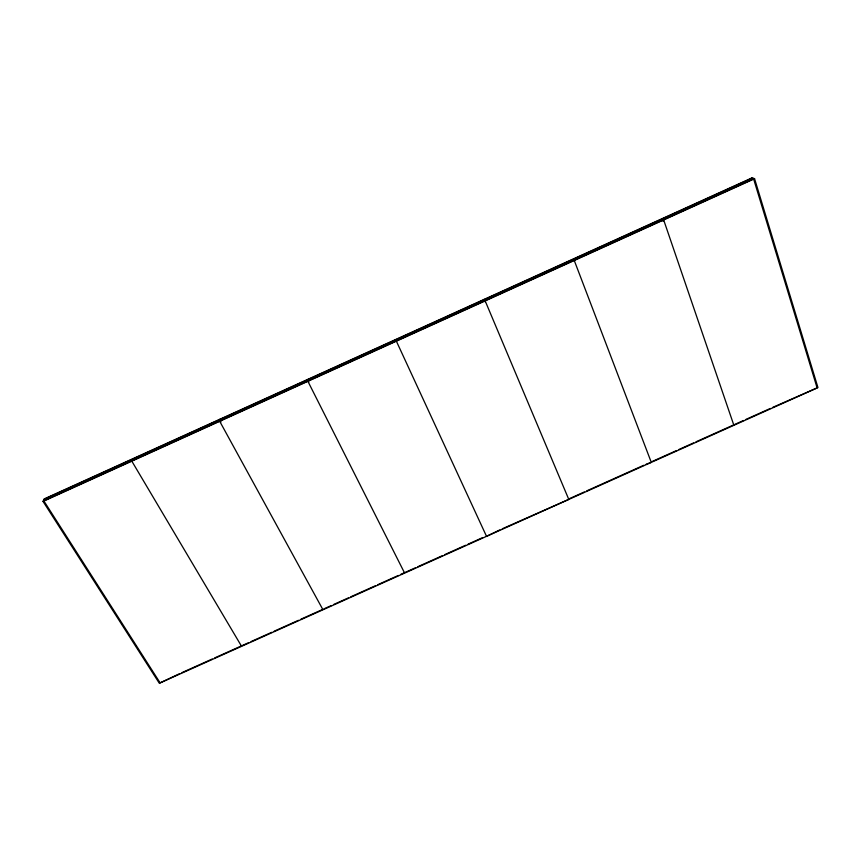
<?xml version="1.0" encoding="UTF-8"?>
<svg xmlns="http://www.w3.org/2000/svg" width="861" height="861" viewBox="0 0 861 861"><rect width="100%" height="100%" fill="white"/><g stroke="black" fill="none" stroke-linecap="round" stroke-linejoin="round"><path stroke-width="1.29" d="M241.36 645.944L131.668 460.904M219.566 421.04L322.767 609.394L300.898 619.21M219.695 419.329L220.954 422.019M47.581 499.046L48.205 497.443M44.88 498.627L43.922 501.027L160.135 682.881L179.583 673.679M43.05 501.425L44.008 499.014L752.299 177.753L754.58 178.722L817.95 387.547L159.317 683.247L43.05 501.425L754.58 178.722M44.718 499.025L751.782 178.324M44.083 500.628L753.3 178.97M182.005 672.592L212.28 658.999M214.712 657.912L248.646 642.672M251.078 641.574L271.732 632.308M274.164 631.21L298.466 620.307M323.984 608.845L331.302 605.563M333.734 604.465L348.371 597.9M350.804 596.802L375.181 585.857M377.624 584.77L398.342 575.46M400.785 574.362L415.443 567.786M417.886 566.689L442.35 555.7M444.793 554.602L465.586 545.271M468.029 544.174L482.698 537.587M499.864 529.881L486.53 536.338L396.254 340.913M502.318 528.783L568.787 499.412L485.055 300.629M569.778 498.497L584.328 491.965M586.75 490.878L643.748 465.284M646.17 464.197L651.293 462.368L574.158 260.216M652.24 461.474L676.563 450.551M678.995 449.464L693.589 442.909M696.032 441.811L743.506 420.502M745.938 419.404L770.347 408.448M772.791 407.35L817.121 387.924L753.676 179.131L751.405 178.162M748.198 179.949L749.705 180.606M662.023 218.705L663.207 221.438M663.573 219.663L733.733 424.882M484.183 299.37L485.4 302.093M308.798 382.187L307.56 379.486M404.444 572.726L307.754 381.046"/></g></svg>
